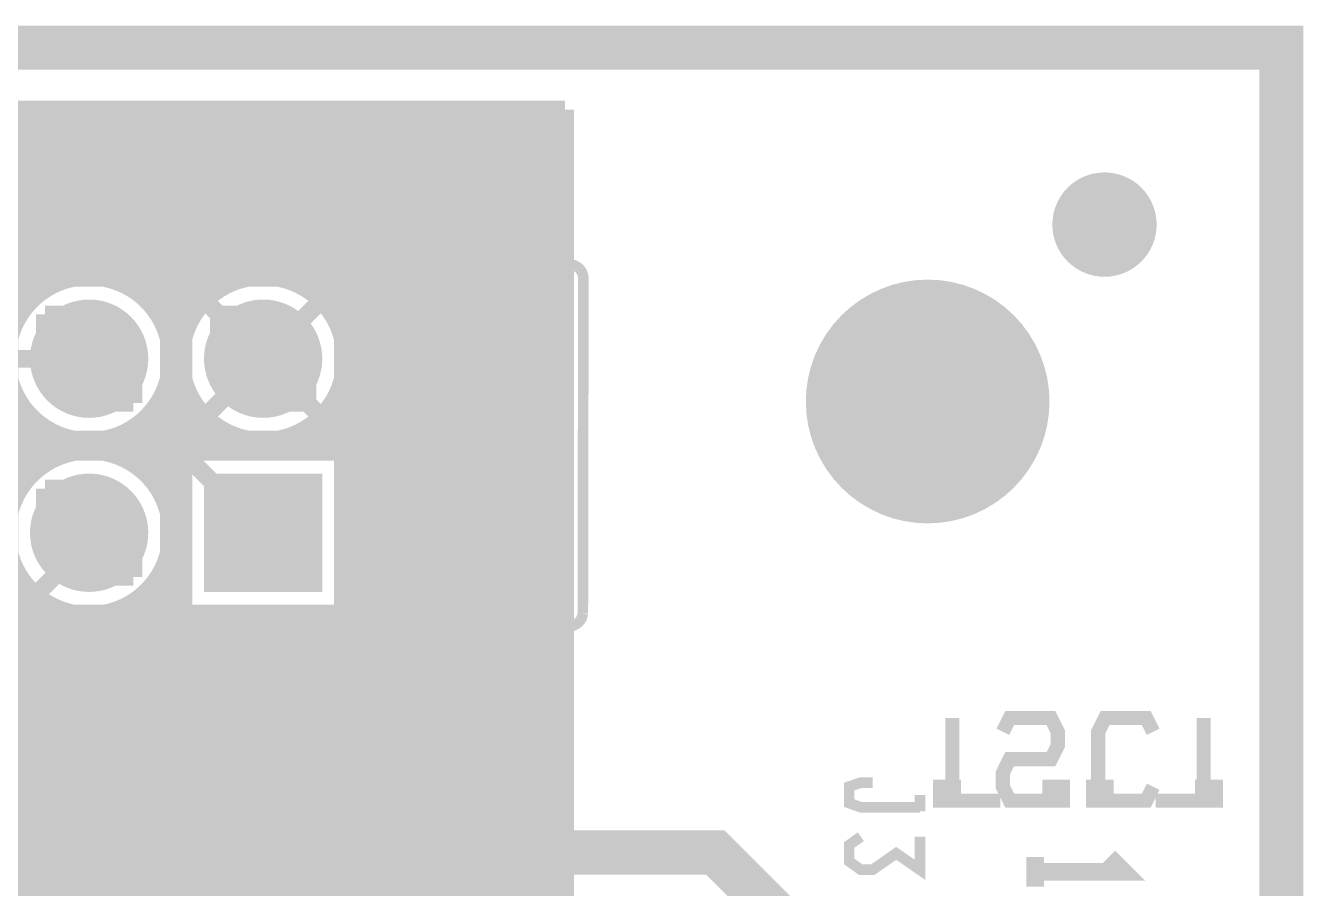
# Model space of a CAD drawing. Extents: x -5 to 112, y -62 to 71.
# Drawn here: x 93.72 to 112.08, y 59.05 to 71.44 of the extents above; entities that cross this region are included whole.
import ezdxf

# ---------------------------------------------------------------- set-up
doc = ezdxf.new("R2010")
doc.units = 0
doc.header["$MEASUREMENT"] = 0
doc.layers.get('0').update_dxf_attribs({"linetype": 'CONTINUOUS'})
for name, color, linetype in [('25-336-0_BOT', 7, 'CONTINUOUS'), ('25-336-0_DRD', 7, 'CONTINUOUS'), ('25-336-0_DRL', 2, 'CONTINUOUS'), ('25-336-0_IN1', 4, 'CONTINUOUS'), ('25-336-0_IN2', 3, 'CONTINUOUS'), ('25-336-0_SMB', 5, 'CONTINUOUS'), ('25-336-0_SMT', 10, 'CONTINUOUS'), ('25-336-0_SST', 9, 'CONTINUOUS'), ('25-336-0_TOP', 12, 'CONTINUOUS'), ('THRUHOLE_NPT', 13, 'CONTINUOUS'), ('THRUHOLE_TAP', 8, 'CONTINUOUS')]:
    doc.layers.add(name, color=color, linetype=linetype)

# ---------------------------------------------------------------- blocks, each defined once
blk = doc.blocks.new('ROUND_1')
at = {"const_width": 1.75006}
blk.add_lwpolyline([(-0.87503, 0, 1), (0.87503, 0, 1)], format="xyb", close=True, dxfattribs=at)
blk = doc.blocks.new('OBLONG_25')
at = {"const_width": 1.99898}
blk.add_lwpolyline([(0.50038, 0), (-0.50038, 0)], dxfattribs=at)
at = {"const_width": 0.99949}
for points in [[(-1.000124, 0, 1), (-0.000636, 0, 1)], [(0.000636, 0, 1), (1.000124, 0, 1)]]:
    blk.add_lwpolyline(points, format="xyb", close=True, dxfattribs=at)
blk = doc.blocks.new('ROUND_26')
at = {"const_width": 0.84963}
blk.add_lwpolyline([(-0.424814, 0, 1), (0.424814, 0, 1)], format="xyb", close=True, dxfattribs=at)
blk = doc.blocks.new('SQUARE_27')
blk.add_solid([(0.84963, 0.84963), (0.84963, -0.84963), (-0.84963, 0.84963), (-0.84963, -0.84963)])
blk = doc.blocks.new('ROUND_31')
at = {"const_width": 0.8001}
blk.add_lwpolyline([(-0.40005, 0, 1), (0.40005, 0, 1)], format="xyb", close=True, dxfattribs=at)
blk = doc.blocks.new('ROUND_76')
at = {"const_width": 0.59944}
blk.add_lwpolyline([(-0.29972, 0, 1), (0.29972, 0, 1)], format="xyb", close=True, dxfattribs=at)
blk = doc.blocks.new('ROUND_70')
at = {"const_width": 0.7493}
blk.add_lwpolyline([(-0.37465, 0, 1), (0.37465, 0, 1)], format="xyb", close=True, dxfattribs=at)
blk = doc.blocks.new('ROUND_59')
at = {"const_width": 0.50038}
blk.add_lwpolyline([(-0.25019, 0, 1), (0.25019, 0, 1)], format="xyb", close=True, dxfattribs=at)

msp = doc.modelspace()

# ---------------------------------------------------------------- linework, layer by layer
at = {"layer": '25-336-0_BOT'}
for points, const_width in [([(101.473, 70.231), (51.76012, 70.231)], 0.254), ([(101.473, 70.1802), (51.81092, 70.1802)], 0.254), ([(93.6498, 70.231), (93.6498, 67.30492)], 0.254), ([(93.8784, 70.231), (93.8784, 67.56146)], 0.254), ([(94.107, 70.231), (94.107, 67.71132)], 0.254), ([(94.3356, 70.231), (94.3356, 67.79514)], 0.254), ([(94.5642, 70.231), (94.5642, 67.83324)], 0.254), ([(94.7928, 70.231), (94.7928, 67.82308)], 0.254), ([(95.0214, 70.231), (95.0214, 67.76974)], 0.254), ([(95.25, 70.231), (95.25, 67.66052)], 0.254), ([(95.4786, 70.231), (95.4786, 67.48018)], 0.254), ([(95.7072, 70.231), (95.7072, 67.14744)], 0.254), ([(95.9358, 70.231), (95.9358, 56.80202)], 0.254), ([(96.1644, 70.231), (96.1644, 67.32524)], 0.254), ([(96.393, 70.231), (96.393, 67.57162)], 0.254), ([(96.6216, 70.231), (96.6216, 67.7164)], 0.254), ([(96.8502, 70.231), (96.8502, 67.80022)], 0.254), ([(97.0788, 70.231), (97.0788, 67.83324)], 0.254), ([(97.3074, 70.231), (97.3074, 67.82054)], 0.254), ([(97.536, 70.231), (97.536, 67.76466)], 0.254), ([(97.7646, 70.231), (97.7646, 67.6529)], 0.254), ([(97.9932, 70.231), (97.9932, 67.46494)], 0.254), ([(98.2218, 70.231), (98.2218, 67.11442)], 0.254), ([(98.4504, 70.231), (98.4504, 45.1104)], 0.254), ([(98.679, 70.231), (98.679, 45.339)], 0.254), ([(98.9076, 70.231), (98.9076, 45.5676)], 0.254), ([(99.1362, 70.231), (99.1362, 45.7962)], 0.254), ([(99.3648, 70.231), (99.3648, 46.0248)], 0.254), ([(99.5934, 70.231), (99.5934, 46.2534)], 0.254), ([(99.822, 70.231), (99.822, 46.482)], 0.254), ([(100.0506, 70.231), (100.0506, 46.7106)], 0.254), ([(100.2792, 70.231), (100.2792, 46.9392)], 0.254), ([(100.5078, 70.231), (100.5078, 47.1678)], 0.254), ([(100.7364, 70.231), (100.7364, 47.3964)], 0.254), ([(100.965, 70.231), (100.965, 47.625)], 0.254), ([(101.1936, 70.231), (101.1936, 47.8536)], 0.254), ([(101.4222, 70.231), (101.4222, 48.0822)], 0.254), ([(101.473, 70.231), (101.473, 56.2229)], 0.254), ([(101.473, 69.9516), (51.94808, 69.9516)], 0.254), ([(101.473, 69.723), (51.98872, 69.723)], 0.254), ([(101.473, 69.4944), (51.94808, 69.4944)], 0.254), ([(101.473, 69.2658), (60.71108, 69.2658)], 0.254), ([(101.473, 69.0372), (60.91936, 69.0372)], 0.254), ([(101.473, 68.8086), (60.99556, 68.8086)], 0.254), ([(101.473, 68.58), (60.99302, 68.58)], 0.254), ([(101.473, 68.3514), (60.9727, 68.3514)], 0.254), ([(101.473, 68.1228), (60.9727, 68.1228)], 0.254), ([(101.473, 67.8942), (60.9727, 67.8942)], 0.254), ([(94.02572, 67.6656), (87.58428, 67.6656)], 0.254), ([(96.52508, 67.6656), (95.24238, 67.6656)], 0.254), ([(101.473, 67.6656), (97.74428, 67.6656)], 0.254), ([(93.7514, 67.437), (87.8586, 67.437)], 0.254), ([(96.25076, 67.437), (95.5167, 67.437)], 0.254), ([(96.29902, 67.4878), (97.13468, 66.65468)], 0.254), ([(97.9678, 67.4878), (97.13468, 66.65468)], 0.254), ([(101.473, 67.437), (98.0186, 67.437)], 0.254), ([(96.09074, 67.2084), (95.67672, 67.2084)], 0.254), ([(101.473, 67.2084), (98.17608, 67.2084)], 0.254), ([(95.9993, 66.9798), (95.76816, 66.9798)], 0.254), ([(101.473, 66.9798), (98.27006, 66.9798)], 0.254), ([(95.95866, 66.7512), (95.81134, 66.7512)], 0.254), ([(101.473, 66.7512), (98.3107, 66.7512)], 0.254), ([(84.47532, 66.65468), (85.725, 65.405), (91.313, 65.405), (92.56268, 66.65468), (94.63532, 66.65468)], 0.254), ([(95.9612, 66.5226), (95.80626, 66.5226)], 0.254), ([(96.29902, 65.81902), (97.13468, 66.65468)], 0.254), ([(97.9678, 65.81902), (97.13468, 66.65468)], 0.254), ([(101.473, 66.5226), (98.30816, 66.5226)], 0.254), ([(95.7072, 66.16192), (95.7072, 64.64554)], 0.254), ([(96.00946, 66.294), (95.758, 66.294)], 0.254), ([(98.2218, 66.19494), (98.2218, 65.33388)], 0.254), ([(101.473, 66.294), (98.25736, 66.294)], 0.254), ([(93.6117, 66.0654), (92.61856, 66.0654)], 0.254), ([(93.6498, 66.00444), (93.6498, 64.80556)], 0.254), ([(96.11106, 66.0654), (95.6564, 66.0654)], 0.254), ([(96.1644, 65.98158), (96.1644, 65.33388)], 0.254), ([(101.473, 66.0654), (98.15576, 66.0654)], 0.254), ([(93.78188, 65.8368), (92.38996, 65.8368)], 0.254), ([(95.4786, 65.82918), (95.4786, 64.97828)], 0.254), ([(96.28378, 65.8368), (95.48622, 65.8368)], 0.254), ([(101.473, 65.8368), (97.98558, 65.8368)], 0.254), ([(97.9932, 65.84442), (97.9932, 65.33388)], 0.254), ([(94.08922, 65.6082), (92.16136, 65.6082)], 0.254), ([(93.8784, 65.7479), (93.8784, 65.05956)], 0.254), ([(94.107, 65.59804), (94.107, 65.20942)], 0.254), ([(96.58858, 65.6082), (95.17888, 65.6082)], 0.254), ([(95.25, 65.6463), (95.25, 65.16116)], 0.254), ([(96.393, 65.7352), (96.393, 65.33388)], 0.254), ([(96.6216, 65.59042), (96.6216, 65.33388)], 0.254), ([(101.473, 65.6082), (97.68078, 65.6082)], 0.254), ([(97.7646, 65.65646), (97.7646, 65.33388)], 0.254), ([(94.3356, 65.51168), (94.3356, 65.29578)], 0.254), ([(94.5642, 65.47612), (94.5642, 65.33134)], 0.254), ([(94.7928, 65.48374), (94.7928, 65.32372)], 0.254), ([(95.0214, 65.53962), (95.0214, 65.26784)], 0.254), ([(96.8502, 65.50914), (96.8502, 65.33388)], 0.254), ([(97.0788, 65.47612), (97.0788, 65.33388)], 0.254), ([(97.3074, 65.48628), (97.3074, 65.33388)], 0.254), ([(97.536, 65.5447), (97.536, 65.33388)], 0.254), ([(101.473, 65.3796), (91.93276, 65.3796)], 0.254), ([(95.95358, 65.33388), (95.95358, 62.97422)], 0.254), ([(98.31578, 65.33388), (95.95358, 65.33388)], 0.254), ([(98.31578, 65.33388), (98.31578, 62.97422)], 0.254), ([(94.00286, 65.151), (91.70416, 65.151)], 0.254), ([(95.95358, 65.151), (95.26524, 65.151)], 0.254), ([(101.473, 65.151), (98.31578, 65.151)], 0.254), ([(93.7387, 64.9224), (88.15578, 64.9224)], 0.254), ([(95.95358, 64.9224), (95.5294, 64.9224)], 0.254), ([(101.473, 64.9224), (98.31578, 64.9224)], 0.254), ([(95.95358, 64.6938), (95.68434, 64.6938)], 0.254), ([(101.473, 64.6938), (98.31578, 64.6938)], 0.254), ([(95.95358, 64.4652), (95.77324, 64.4652)], 0.254), ([(101.473, 64.4652), (98.31578, 64.4652)], 0.254), ([(95.95358, 64.2366), (95.81134, 64.2366)], 0.254), ([(101.473, 64.2366), (98.31578, 64.2366)], 0.254), ([(95.95358, 64.008), (95.80626, 64.008)], 0.254), ([(101.473, 64.008), (98.31578, 64.008)], 0.254), ([(95.95358, 63.7794), (95.75292, 63.7794)], 0.254), ([(101.473, 63.7794), (98.31578, 63.7794)], 0.254), ([(95.7072, 63.66256), (95.7072, 56.79948)], 0.254), ([(93.61932, 63.5508), (88.15578, 63.5508)], 0.254), ([(93.6498, 63.50254), (93.6498, 54.27472)], 0.254), ([(95.95358, 63.5508), (95.64878, 63.5508)], 0.254), ([(101.473, 63.5508), (98.31578, 63.5508)], 0.254), ([(93.79712, 63.3222), (88.15578, 63.3222)], 0.254), ([(93.8784, 63.24854), (93.8784, 54.21376)], 0.254), ([(95.95358, 63.3222), (95.47098, 63.3222)], 0.254), ([(95.4786, 63.32982), (95.4786, 56.76138)], 0.254), ([(101.473, 63.3222), (98.31578, 63.3222)], 0.254), ([(94.11716, 63.0936), (88.15578, 63.0936)], 0.254), ([(94.107, 63.09868), (94.107, 54.11216)], 0.254), ([(95.0214, 63.04026), (95.0214, 56.57596)], 0.254), ([(95.95358, 63.0936), (95.15094, 63.0936)], 0.254), ([(95.25, 63.14694), (95.25, 56.69026)], 0.254), ([(101.473, 63.0936), (98.31578, 63.0936)], 0.254), ([(101.473, 62.865), (62.2427, 62.865)], 0.254), ([(94.3356, 63.01232), (94.3356, 55.73522)], 0.254), ([(94.5642, 62.97676), (94.5642, 56.16448)], 0.254), ([(94.7928, 62.98438), (94.7928, 56.41086)], 0.254), ([(98.31578, 62.97422), (95.95358, 62.97422)], 0.254), ([(96.1644, 62.97422), (96.1644, 56.77408)], 0.254), ([(96.393, 62.97422), (96.393, 56.70804)], 0.254), ([(96.6216, 62.97422), (96.6216, 56.6039)], 0.254), ([(96.8502, 62.97422), (96.8502, 56.44896)], 0.254), ([(97.0788, 62.97422), (97.0788, 56.2229)], 0.254), ([(97.3074, 62.97422), (97.3074, 55.8546)], 0.254), ([(97.536, 62.97422), (97.536, 33.0962)], 0.254), ([(97.7646, 62.97422), (97.7646, 33.0962)], 0.254), ([(97.9932, 62.97422), (97.9932, 28.448)], 0.254), ([(98.2218, 62.97422), (98.2218, 28.448)], 0.254), ([(101.473, 62.6364), (62.2427, 62.6364)], 0.254), ([(101.473, 62.4078), (62.2427, 62.4078)], 0.254), ([(101.473, 62.1792), (62.2427, 62.1792)], 0.254), ([(101.473, 61.9506), (62.2427, 61.9506)], 0.254), ([(101.473, 61.722), (62.2427, 61.722)], 0.254), ([(101.473, 61.4934), (62.2427, 61.4934)], 0.254), ([(107.7595, 61.29782), (107.85856, 61.49594), (108.45038, 61.49594), (108.54944, 61.29782), (108.54944, 61.0997), (108.45038, 60.90412), (107.85856, 60.90412), (107.7595, 60.706), (107.7595, 60.50788), (107.85856, 60.30976), (108.45038, 60.30976), (108.54944, 60.50788)], 0.2032), ([(109.95406, 60.30976), (110.64494, 60.30976), (110.64494, 61.49594)], 0.2032), ([(101.473, 61.2648), (62.23762, 61.2648)], 0.254), ([(101.473, 61.0362), (62.1665, 61.0362)], 0.254), ([(101.473, 60.8076), (61.976, 60.8076)], 0.254), ([(101.473, 60.579), (61.7474, 60.579)], 0.254), ([(107.05592, 60.30976), (106.8578, 60.30976), (106.8578, 60.50788), (107.05592, 60.50788), (107.05592, 60.30976)], 0.2032), ([(109.25048, 60.30976), (109.0549, 60.30976), (109.0549, 60.50788), (109.25048, 60.50788), (109.25048, 60.30976)], 0.2032), ([(101.473, 60.3504), (61.5188, 60.3504)], 0.254), ([(101.473, 60.1218), (61.2902, 60.1218)], 0.254), ([(101.473, 59.8932), (61.0616, 59.8932)], 0.254), ([(101.473, 59.6646), (60.9727, 59.6646)], 0.254), ([(101.473, 59.436), (60.9727, 59.436)], 0.254), ([(101.473, 59.2074), (60.9727, 59.2074)], 0.254), ([(101.473, 58.9788), (60.9727, 58.9788)], 0.254)]:
    msp.add_lwpolyline(points, dxfattribs=dict(at, const_width=const_width))
at = {"layer": '25-336-0_BOT', "const_width": 0.254}
for points in [[(94.63532, 67.83578, 0.3020993), (93.54566, 67.11188)], [(95.81388, 66.65468, 0.4142136), (94.63532, 67.83324)], [(97.13468, 67.83578, 0.4142136), (95.95358, 66.65468)], [(98.31578, 66.65468, 0.4142136), (97.13468, 67.83578)], [(94.63532, 65.47358, 0.4142136), (95.81642, 66.65468)], [(95.95358, 66.65468, 0.4142136), (97.13468, 65.47358)], [(97.13468, 65.47358, 0.4142136), (98.31578, 66.65468)], [(93.54566, 66.19748, 0.3020994), (94.63532, 65.47358)], [(94.63532, 65.33388, 0.4142136), (93.45676, 64.15532)], [(95.81388, 64.15532, 0.4142136), (94.63532, 65.33388)], [(93.45422, 64.15532, 0.4142136), (94.63532, 62.97422)], [(94.63532, 62.97422, 0.4142136), (95.81642, 64.15532)]]:
    msp.add_lwpolyline(points, format="xyb", dxfattribs=at)
at = {"layer": '25-336-0_DRD'}
for points, const_width in [([(-5.08, 7.62), (-5.08, 71.12), (111.76, 71.12), (111.76, -5.08), (-5.08, -5.08), (-5.08, 7.62)], 0.635), ([(96.21012, 68.56984), (96.84512, 69.20484)], 0.254), ([(96.21012, 69.07784), (96.21012, 68.56984)], 0.254), ([(96.84512, 68.44284), (96.21012, 69.07784)], 0.254), ([(96.84512, 69.20484), (97.48012, 68.56984)], 0.254), ([(97.48012, 69.07784), (96.84512, 68.44284)], 0.254), ([(97.48012, 68.56984), (97.48012, 69.07784)], 0.254), ([(94.00032, 67.28968), (94.00032, 66.65468)], 0.254), ([(94.63532, 67.28968), (94.00032, 67.28968)], 0.254), ([(94.63532, 66.01968), (94.63532, 67.28968)], 0.254), ([(96.49968, 67.28968), (96.49968, 66.65468)], 0.254), ([(97.13468, 67.28968), (96.49968, 67.28968)], 0.254), ([(97.13468, 66.01968), (97.13468, 67.28968)], 0.254), ([(94.00032, 66.65468), (95.27032, 66.65468)], 0.254), ([(95.27032, 66.65468), (95.27032, 66.01968)], 0.254), ([(96.49968, 66.65468), (97.76968, 66.65468)], 0.254), ([(97.76968, 66.65468), (97.76968, 66.01968)], 0.254), ([(106.045, 66.675), (106.045, 65.405)], 0.254), ([(107.315, 66.675), (106.045, 66.675)], 0.254), ([(107.315, 66.675), (106.045, 65.405)], 0.254), ([(107.315, 65.405), (106.045, 66.675)], 0.254), ([(107.315, 65.405), (107.315, 66.675)], 0.254), ([(95.27032, 66.01968), (94.63532, 66.01968)], 0.254), ([(97.76968, 66.01968), (97.13468, 66.01968)], 0.254), ([(106.045, 65.405), (107.315, 65.405)], 0.254), ([(94.00032, 64.79032), (94.00032, 64.15532)], 0.254), ([(94.63532, 64.79032), (94.00032, 64.79032)], 0.254), ([(94.63532, 63.52032), (94.63532, 64.79032)], 0.254), ([(96.49968, 64.79032), (96.49968, 64.15532)], 0.254), ([(97.13468, 64.79032), (96.49968, 64.79032)], 0.254), ([(97.13468, 63.52032), (97.13468, 64.79032)], 0.254), ([(94.00032, 64.15532), (95.27032, 64.15532)], 0.254), ([(95.27032, 64.15532), (95.27032, 63.52032)], 0.254), ([(96.49968, 64.15532), (97.76968, 64.15532)], 0.254), ([(97.76968, 64.15532), (97.76968, 63.52032)], 0.254), ([(95.27032, 63.52032), (94.63532, 63.52032)], 0.254), ([(97.76968, 63.52032), (97.13468, 63.52032)], 0.254), ([(96.21012, 61.72962), (96.84512, 62.36462)], 0.254), ([(96.84512, 62.36462), (97.48012, 61.72962)], 0.254), ([(96.21012, 62.23762), (96.21012, 61.72962)], 0.254), ([(96.84512, 61.60262), (96.21012, 62.23762)], 0.254), ([(97.48012, 62.23762), (96.84512, 61.60262)], 0.254), ([(97.48012, 61.72962), (97.48012, 62.23762)], 0.254)]:
    msp.add_lwpolyline(points, dxfattribs=dict(at, const_width=const_width))
at = {"layer": '25-336-0_DRL', "const_width": 0.635}
msp.add_lwpolyline([(-5.08, 7.62), (-5.08, 71.12), (111.76, 71.12), (111.76, -5.08), (-5.08, -5.08), (-5.08, 7.62)], dxfattribs=at)
at = {"layer": '25-336-0_IN1', "const_width": 0.254}
for points in [[(99.441, 69.85), (51.97602, 69.85)], [(93.6752, 69.85), (93.6752, 67.34302)], [(93.9038, 69.85), (93.9038, 67.58178)], [(94.1324, 69.85), (94.1324, 67.72148)], [(94.361, 69.85), (94.361, 67.80276)], [(94.5896, 69.85), (94.5896, 67.83324)], [(94.8182, 69.85), (94.8182, 67.82054)], [(95.0468, 69.85), (95.0468, 67.75958)], [(95.2754, 69.85), (95.2754, 67.64528)], [(95.504, 69.85), (95.504, 67.45224)], [(95.7326, 69.85), (95.7326, 67.08648)], [(95.9612, 69.85), (95.9612, 66.78168)], [(96.1898, 69.85), (96.1898, 67.3608)], [(96.4184, 69.85), (96.4184, 67.59194)], [(96.647, 69.85), (96.647, 67.7291)], [(96.8756, 69.85), (96.8756, 67.8053)], [(97.1042, 69.85), (97.1042, 67.83324)], [(97.3328, 69.85), (97.3328, 67.818)], [(97.5614, 69.85), (97.5614, 67.7545)], [(97.79, 69.85), (97.79, 67.63512)], [(98.0186, 69.85), (98.0186, 67.437)], [(98.2472, 69.85), (98.2472, 67.04838)], [(98.4758, 69.85), (98.4758, 41.5798)], [(98.7044, 69.85), (98.7044, 41.8084)], [(98.933, 69.85), (98.933, 42.037)], [(99.1616, 69.85), (99.1616, 42.2656)], [(99.3902, 69.85), (99.3902, 42.4942)], [(99.441, 69.85), (99.441, 42.545)], [(99.441, 69.723), (51.98872, 69.723)], [(99.441, 69.4944), (51.94808, 69.4944)], [(99.441, 69.2658), (60.71108, 69.2658)], [(99.441, 69.0372), (60.91936, 69.0372)], [(99.441, 68.8086), (60.99556, 68.8086)], [(99.441, 68.58), (60.99302, 68.58)], [(99.441, 68.3514), (60.90412, 68.3514)], [(99.441, 68.1228), (60.67298, 68.1228)], [(99.441, 67.8942), (19.44878, 67.8942)], [(94.02572, 67.6656), (87.58428, 67.6656)], [(96.52508, 67.6656), (95.24238, 67.6656)], [(99.441, 67.6656), (97.74428, 67.6656)], [(93.7514, 67.437), (87.8586, 67.437)], [(96.25076, 67.437), (95.5167, 67.437)], [(96.29902, 67.4878), (97.13468, 66.65468)], [(97.9678, 67.4878), (97.13468, 66.65468)], [(99.441, 67.437), (98.0186, 67.437)], [(96.09074, 67.2084), (95.67672, 67.2084)], [(99.441, 67.2084), (98.17608, 67.2084)], [(95.9993, 66.9798), (95.76816, 66.9798)], [(99.441, 66.9798), (98.27006, 66.9798)], [(95.95866, 66.7512), (95.81134, 66.7512)], [(99.441, 66.7512), (98.3107, 66.7512)], [(95.9612, 66.5226), (95.80626, 66.5226)], [(95.9612, 66.52768), (95.9612, 56.80202)], [(96.29902, 65.81902), (97.13468, 66.65468)], [(97.9678, 65.81902), (97.13468, 66.65468)], [(99.441, 66.5226), (98.30816, 66.5226)], [(95.7326, 66.22288), (95.7326, 64.58712)], [(96.00946, 66.294), (95.758, 66.294)], [(98.2472, 66.26098), (98.2472, 65.33388)], [(99.441, 66.294), (98.25736, 66.294)], [(93.6117, 66.0654), (87.99576, 66.0654)], [(93.6752, 65.96634), (93.6752, 64.84112)], [(96.11106, 66.0654), (95.6564, 66.0654)], [(99.441, 66.0654), (98.15576, 66.0654)], [(93.78188, 65.8368), (87.82558, 65.8368)], [(96.28378, 65.8368), (95.48622, 65.8368)], [(95.504, 65.85712), (95.504, 64.95288)], [(96.1898, 65.94602), (96.1898, 65.33388)], [(99.441, 65.8368), (97.98558, 65.8368)], [(98.0186, 65.87236), (98.0186, 65.33388)], [(94.08922, 65.6082), (87.52078, 65.6082)], [(93.9038, 65.72758), (93.9038, 65.07988)], [(94.1324, 65.58534), (94.1324, 65.22212)], [(96.58858, 65.6082), (95.17888, 65.6082)], [(95.2754, 65.66408), (95.2754, 65.14592)], [(96.4184, 65.71742), (96.4184, 65.33388)], [(99.441, 65.6082), (97.68078, 65.6082)], [(97.79, 65.6717), (97.79, 65.33388)], [(94.361, 65.5066), (94.361, 65.3034)], [(94.5896, 65.47612), (94.5896, 65.33388)], [(94.8182, 65.48882), (94.8182, 65.32118)], [(95.0468, 65.54724), (95.0468, 65.26022)], [(96.647, 65.58026), (96.647, 65.33388)], [(96.8756, 65.50406), (96.8756, 65.33388)], [(97.1042, 65.47358), (97.1042, 65.33388)], [(97.3328, 65.49136), (97.3328, 65.33388)], [(97.5614, 65.55486), (97.5614, 65.33388)], [(99.441, 65.3796), (25.15108, 65.3796)], [(95.95358, 65.33388), (95.95358, 62.97422)], [(98.31578, 65.33388), (95.95358, 65.33388)], [(98.31578, 65.33388), (98.31578, 62.97422)], [(94.00286, 65.151), (88.15578, 65.151)], [(95.95358, 65.151), (95.26524, 65.151)], [(99.441, 65.151), (98.31578, 65.151)], [(93.7387, 64.9224), (88.15578, 64.9224)], [(95.95358, 64.9224), (95.5294, 64.9224)], [(99.441, 64.9224), (98.31578, 64.9224)], [(95.95358, 64.6938), (95.68434, 64.6938)], [(99.441, 64.6938), (98.31578, 64.6938)], [(95.95358, 64.4652), (95.77324, 64.4652)], [(99.441, 64.4652), (98.31578, 64.4652)], [(95.95358, 64.2366), (95.81134, 64.2366)], [(99.441, 64.2366), (98.31578, 64.2366)], [(95.95358, 64.008), (95.80626, 64.008)], [(99.441, 64.008), (98.31578, 64.008)], [(95.95358, 63.7794), (95.75292, 63.7794)], [(99.441, 63.7794), (98.31578, 63.7794)], [(95.7326, 63.72098), (95.7326, 56.80202)], [(93.61932, 63.5508), (88.15578, 63.5508)], [(93.6752, 63.46698), (93.6752, 54.26964)], [(95.95358, 63.5508), (95.64878, 63.5508)], [(99.441, 63.5508), (98.31578, 63.5508)], [(93.79712, 63.3222), (88.15578, 63.3222)], [(93.9038, 63.22822), (93.9038, 54.2036)], [(95.95358, 63.3222), (95.47098, 63.3222)], [(95.504, 63.35522), (95.504, 56.769)], [(99.441, 63.3222), (98.31578, 63.3222)], [(94.11716, 63.0936), (88.15578, 63.0936)], [(94.1324, 63.08598), (94.1324, 54.09692)], [(95.0468, 63.04788), (95.0468, 56.5912)], [(95.95358, 63.0936), (95.15094, 63.0936)], [(95.2754, 63.16218), (95.2754, 56.70042)], [(99.441, 63.0936), (98.31578, 63.0936)], [(99.441, 62.865), (55.92572, 62.865)], [(94.361, 63.0047), (94.361, 55.8038)], [(94.5896, 62.97422), (94.5896, 56.1975)], [(94.8182, 62.98692), (94.8182, 56.43118)], [(98.31578, 62.97422), (95.95358, 62.97422)], [(96.1898, 62.97422), (96.1898, 56.76646)], [(96.4184, 62.97422), (96.4184, 56.69788)], [(96.647, 62.97422), (96.647, 56.58866)], [(96.8756, 62.97422), (96.8756, 56.42864)], [(97.1042, 62.97422), (97.1042, 56.19242)], [(97.3328, 62.97422), (97.3328, 55.79364)], [(97.5614, 62.97422), (97.5614, 40.6654)], [(97.79, 62.97422), (97.79, 40.894)], [(98.0186, 62.97422), (98.0186, 41.1226)], [(98.2472, 62.97422), (98.2472, 41.3512)], [(99.441, 62.6364), (55.88508, 62.6364)], [(99.441, 62.4078), (55.74792, 62.4078)], [(99.441, 62.1792), (51.9557, 62.1792)], [(99.441, 61.9506), (51.98618, 61.9506)], [(99.441, 61.722), (51.93792, 61.722)], [(99.441, 61.4934), (51.78552, 61.4934)], [(99.441, 61.2648), (34.94532, 61.2648)], [(99.441, 61.0362), (34.96818, 61.0362)], [(99.441, 60.8076), (34.90976, 60.8076)], [(99.441, 60.579), (60.5663, 60.579)], [(99.441, 60.3504), (60.86856, 60.3504)], [(99.441, 60.1218), (60.98032, 60.1218)], [(99.441, 59.8932), (61.00318, 59.8932)], [(99.441, 59.6646), (60.94476, 59.6646)], [(99.441, 59.436), (60.77712, 59.436)], [(99.441, 59.2074), (31.3182, 59.2074)], [(99.441, 58.9788), (55.88508, 58.9788)]]:
    msp.add_lwpolyline(points, dxfattribs=at)
for points in [[(94.63532, 67.83578, 0.4142136), (93.45422, 66.65468)], [(95.81388, 66.65468, 0.4142136), (94.63532, 67.83324)], [(97.13468, 67.83578, 0.4142136), (95.95358, 66.65468)], [(98.31578, 66.65468, 0.4142136), (97.13468, 67.83578)], [(93.45422, 66.65468, 0.4142136), (94.63532, 65.47358)], [(94.63532, 65.47358, 0.4142136), (95.81642, 66.65468)], [(95.95358, 66.65468, 0.4142136), (97.13468, 65.47358)], [(97.13468, 65.47358, 0.4142136), (98.31578, 66.65468)], [(94.63532, 65.33388, 0.4142136), (93.45676, 64.15532)], [(95.81388, 64.15532, 0.4142136), (94.63532, 65.33388)], [(93.45422, 64.15532, 0.4142136), (94.63532, 62.97422)], [(94.63532, 62.97422, 0.4142136), (95.81642, 64.15532)]]:
    msp.add_lwpolyline(points, format="xyb", dxfattribs=at)
at = {"layer": '25-336-0_IN2', "const_width": 0.254}
for points in [[(99.441, 69.85), (51.97602, 69.85)], [(93.6752, 69.85), (93.6752, 67.34302)], [(93.9038, 69.85), (93.9038, 67.58178)], [(94.1324, 69.85), (94.1324, 67.72148)], [(94.361, 69.85), (94.361, 67.80276)], [(94.5896, 69.85), (94.5896, 67.83324)], [(94.8182, 69.85), (94.8182, 67.82054)], [(95.0468, 69.85), (95.0468, 67.75958)], [(95.2754, 69.85), (95.2754, 67.64528)], [(95.504, 69.85), (95.504, 67.45224)], [(95.7326, 69.85), (95.7326, 67.08648)], [(95.9612, 69.85), (95.9612, 66.78168)], [(96.1898, 69.85), (96.1898, 67.3608)], [(96.4184, 69.85), (96.4184, 67.59194)], [(96.647, 69.85), (96.647, 67.7291)], [(96.8756, 69.85), (96.8756, 67.8053)], [(97.1042, 69.85), (97.1042, 67.83324)], [(97.3328, 69.85), (97.3328, 67.818)], [(97.5614, 69.85), (97.5614, 67.7545)], [(97.79, 69.85), (97.79, 67.63512)], [(98.0186, 69.85), (98.0186, 67.437)], [(98.2472, 69.85), (98.2472, 67.04838)], [(98.4758, 69.85), (98.4758, 41.5798)], [(98.7044, 69.85), (98.7044, 41.8084)], [(98.933, 69.85), (98.933, 42.037)], [(99.1616, 69.85), (99.1616, 42.2656)], [(99.3902, 69.85), (99.3902, 42.4942)], [(99.441, 69.85), (99.441, 42.545)], [(99.441, 69.723), (51.98872, 69.723)], [(99.441, 69.4944), (51.94808, 69.4944)], [(99.441, 69.2658), (60.71108, 69.2658)], [(99.441, 69.0372), (60.91936, 69.0372)], [(99.441, 68.8086), (60.99556, 68.8086)], [(99.441, 68.58), (60.99302, 68.58)], [(99.441, 68.3514), (60.90412, 68.3514)], [(99.441, 68.1228), (60.67298, 68.1228)], [(99.441, 67.8942), (19.44878, 67.8942)], [(94.02572, 67.6656), (87.58428, 67.6656)], [(96.52508, 67.6656), (95.24238, 67.6656)], [(99.441, 67.6656), (97.74428, 67.6656)], [(93.7514, 67.437), (87.8586, 67.437)], [(96.25076, 67.437), (95.5167, 67.437)], [(96.29902, 67.4878), (97.13468, 66.65468)], [(97.9678, 67.4878), (97.13468, 66.65468)], [(99.441, 67.437), (98.0186, 67.437)], [(96.09074, 67.2084), (95.67672, 67.2084)], [(99.441, 67.2084), (98.17608, 67.2084)], [(95.9993, 66.9798), (95.76816, 66.9798)], [(99.441, 66.9798), (98.27006, 66.9798)], [(95.95866, 66.7512), (95.81134, 66.7512)], [(99.441, 66.7512), (98.3107, 66.7512)], [(95.9612, 66.5226), (95.80626, 66.5226)], [(95.9612, 66.52768), (95.9612, 56.80202)], [(96.29902, 65.81902), (97.13468, 66.65468)], [(97.9678, 65.81902), (97.13468, 66.65468)], [(99.441, 66.5226), (98.30816, 66.5226)], [(95.7326, 66.22288), (95.7326, 64.58712)], [(96.00946, 66.294), (95.758, 66.294)], [(98.2472, 66.26098), (98.2472, 65.33388)], [(99.441, 66.294), (98.25736, 66.294)], [(93.6117, 66.0654), (87.99576, 66.0654)], [(93.6752, 65.96634), (93.6752, 64.84112)], [(96.11106, 66.0654), (95.6564, 66.0654)], [(99.441, 66.0654), (98.15576, 66.0654)], [(93.78188, 65.8368), (87.82558, 65.8368)], [(96.28378, 65.8368), (95.48622, 65.8368)], [(95.504, 65.85712), (95.504, 64.95288)], [(96.1898, 65.94602), (96.1898, 65.33388)], [(99.441, 65.8368), (97.98558, 65.8368)], [(98.0186, 65.87236), (98.0186, 65.33388)], [(94.08922, 65.6082), (87.52078, 65.6082)], [(93.9038, 65.72758), (93.9038, 65.07988)], [(94.1324, 65.58534), (94.1324, 65.22212)], [(96.58858, 65.6082), (95.17888, 65.6082)], [(95.2754, 65.66408), (95.2754, 65.14592)], [(96.4184, 65.71742), (96.4184, 65.33388)], [(99.441, 65.6082), (97.68078, 65.6082)], [(97.79, 65.6717), (97.79, 65.33388)], [(94.361, 65.5066), (94.361, 65.3034)], [(94.5896, 65.47612), (94.5896, 65.33388)], [(94.8182, 65.48882), (94.8182, 65.32118)], [(95.0468, 65.54724), (95.0468, 65.26022)], [(96.647, 65.58026), (96.647, 65.33388)], [(96.8756, 65.50406), (96.8756, 65.33388)], [(97.1042, 65.47358), (97.1042, 65.33388)], [(97.3328, 65.49136), (97.3328, 65.33388)], [(97.5614, 65.55486), (97.5614, 65.33388)], [(99.441, 65.3796), (25.15108, 65.3796)], [(95.95358, 65.33388), (95.95358, 62.97422)], [(98.31578, 65.33388), (95.95358, 65.33388)], [(98.31578, 65.33388), (98.31578, 62.97422)], [(94.00286, 65.151), (88.15578, 65.151)], [(95.95358, 65.151), (95.26524, 65.151)], [(99.441, 65.151), (98.31578, 65.151)], [(93.7387, 64.9224), (88.15578, 64.9224)], [(95.95358, 64.9224), (95.5294, 64.9224)], [(99.441, 64.9224), (98.31578, 64.9224)], [(95.95358, 64.6938), (95.68434, 64.6938)], [(99.441, 64.6938), (98.31578, 64.6938)], [(95.95358, 64.4652), (95.77324, 64.4652)], [(99.441, 64.4652), (98.31578, 64.4652)], [(95.95358, 64.2366), (95.81134, 64.2366)], [(99.441, 64.2366), (98.31578, 64.2366)], [(95.95358, 64.008), (95.80626, 64.008)], [(99.441, 64.008), (98.31578, 64.008)], [(95.95358, 63.7794), (95.75292, 63.7794)], [(99.441, 63.7794), (98.31578, 63.7794)], [(95.7326, 63.72098), (95.7326, 56.80202)], [(93.61932, 63.5508), (88.15578, 63.5508)], [(93.6752, 63.46698), (93.6752, 54.26964)], [(95.95358, 63.5508), (95.64878, 63.5508)], [(99.441, 63.5508), (98.31578, 63.5508)], [(93.79712, 63.3222), (88.15578, 63.3222)], [(93.9038, 63.22822), (93.9038, 54.2036)], [(95.95358, 63.3222), (95.47098, 63.3222)], [(95.504, 63.35522), (95.504, 56.769)], [(99.441, 63.3222), (98.31578, 63.3222)], [(94.11716, 63.0936), (88.15578, 63.0936)], [(94.1324, 63.08598), (94.1324, 54.09692)], [(95.0468, 63.04788), (95.0468, 56.5912)], [(95.95358, 63.0936), (95.15094, 63.0936)], [(95.2754, 63.16218), (95.2754, 56.70042)], [(99.441, 63.0936), (98.31578, 63.0936)], [(99.441, 62.865), (55.92572, 62.865)], [(94.361, 63.0047), (94.361, 55.8038)], [(94.5896, 62.97422), (94.5896, 56.1975)], [(94.8182, 62.98692), (94.8182, 56.43118)], [(98.31578, 62.97422), (95.95358, 62.97422)], [(96.1898, 62.97422), (96.1898, 56.76646)], [(96.4184, 62.97422), (96.4184, 56.69788)], [(96.647, 62.97422), (96.647, 56.58866)], [(96.8756, 62.97422), (96.8756, 56.42864)], [(97.1042, 62.97422), (97.1042, 56.19242)], [(97.3328, 62.97422), (97.3328, 55.79364)], [(97.5614, 62.97422), (97.5614, 40.6654)], [(97.79, 62.97422), (97.79, 40.894)], [(98.0186, 62.97422), (98.0186, 41.1226)], [(98.2472, 62.97422), (98.2472, 41.3512)], [(99.441, 62.6364), (55.88508, 62.6364)], [(99.441, 62.4078), (55.74792, 62.4078)], [(99.441, 62.1792), (51.9557, 62.1792)], [(99.441, 61.9506), (51.98618, 61.9506)], [(99.441, 61.722), (51.93792, 61.722)], [(99.441, 61.4934), (51.78552, 61.4934)], [(99.441, 61.2648), (34.94532, 61.2648)], [(99.441, 61.0362), (34.96818, 61.0362)], [(99.441, 60.8076), (34.90976, 60.8076)], [(99.441, 60.579), (60.5663, 60.579)], [(99.441, 60.3504), (60.86856, 60.3504)], [(99.441, 60.1218), (60.98032, 60.1218)], [(99.441, 59.8932), (61.00318, 59.8932)], [(99.441, 59.6646), (60.94476, 59.6646)], [(99.441, 59.436), (60.77712, 59.436)], [(99.441, 59.2074), (25.13076, 59.2074)], [(99.441, 58.9788), (55.88508, 58.9788)]]:
    msp.add_lwpolyline(points, dxfattribs=at)
for points in [[(94.63532, 67.83578, 0.4142136), (93.45422, 66.65468)], [(95.81388, 66.65468, 0.4142136), (94.63532, 67.83324)], [(97.13468, 67.83578, 0.4142136), (95.95358, 66.65468)], [(98.31578, 66.65468, 0.4142136), (97.13468, 67.83578)], [(93.45422, 66.65468, 0.4142136), (94.63532, 65.47358)], [(94.63532, 65.47358, 0.4142136), (95.81642, 66.65468)], [(95.95358, 66.65468, 0.4142136), (97.13468, 65.47358)], [(97.13468, 65.47358, 0.4142136), (98.31578, 66.65468)], [(94.63532, 65.33388, 0.4142136), (93.45676, 64.15532)], [(95.81388, 64.15532, 0.4142136), (94.63532, 65.33388)], [(93.45422, 64.15532, 0.4142136), (94.63532, 62.97422)], [(94.63532, 62.97422, 0.4142136), (95.81642, 64.15532)]]:
    msp.add_lwpolyline(points, format="xyb", dxfattribs=at)
at = {"layer": '25-336-0_SST'}
for points, const_width in [([(98.27514, 62.43574), (98.27514, 61.0743), (98.87458, 61.0743), (98.87458, 62.43574), (92.89542, 62.43574), (92.89542, 68.37426), (98.87458, 68.37426), (98.87458, 69.7357), (98.27514, 69.7357), (94.77502, 69.7357), (94.77502, 68.37426)], 0.1524), ([(94.77502, 69.7357), (94.17558, 69.7357), (94.17558, 68.37426)], 0.1524), ([(98.27514, 68.37426), (98.27514, 69.7357)], 0.1524), ([(98.87458, 68.37426), (98.87458, 68.00596), (99.695, 68.00596)], 0.1524), ([(99.695, 67.60464), (99.695, 68.00596), (101.1555, 68.00596)], 0.1524), ([(101.53396, 62.80404), (101.1555, 62.80404), (101.1555, 68.00596), (101.53396, 68.00596)], 0.1524), ([(93.54058, 67.76466), (93.54058, 65.5447), (95.73006, 65.5447), (95.73006, 67.76466), (93.54058, 67.76466)], 0.1524), ([(100.88372, 63.20536), (100.88372, 67.60464), (99.695, 67.60464), (98.22942, 67.60464), (98.22942, 67.76466), (96.03994, 67.76466), (96.03994, 65.5447), (98.22942, 65.5447), (98.22942, 66.73596), (98.50882, 66.73596), (98.50882, 64.07404), (98.22942, 64.07404), (98.22942, 65.2653), (96.03994, 65.2653), (96.03994, 64.35598), (95.73006, 64.35598), (95.73006, 65.2653), (93.54058, 65.2653), (93.54058, 63.04534), (98.22942, 63.04534), (98.22942, 63.20536), (99.695, 63.20536), (100.88372, 63.20536)], 0.1524), ([(101.73462, 67.8053), (101.727, 62.992)], 0.1524), ([(98.22942, 66.73596), (98.22942, 67.60464)], 0.1524), ([(94.31782, 66.97218), (94.46768, 66.82232)], 0.1524), ([(94.80296, 66.82232), (94.95282, 66.97218), (94.31782, 66.97218), (94.31782, 66.33718), (94.46768, 66.48704), (94.80296, 66.48704), (94.80296, 66.82232), (94.46768, 66.82232), (94.46768, 66.48704)], 0.1524), ([(94.95282, 66.97218), (94.95282, 66.33718), (94.80296, 66.48704)], 0.1524), ([(97.30232, 66.82232), (97.45218, 66.97218), (97.45218, 66.33718), (97.30232, 66.48704), (97.30232, 66.82232), (96.96704, 66.82232), (96.81718, 66.97218), (96.81718, 66.33718), (96.96704, 66.48704), (96.96704, 66.82232)], 0.1524), ([(96.81718, 66.97218), (97.45218, 66.97218)], 0.1524), ([(97.30232, 66.48704), (96.96704, 66.48704)], 0.1524), ([(94.31782, 66.33718), (94.95282, 66.33718)], 0.1524), ([(96.81718, 66.33718), (97.45218, 66.33718)], 0.1524), ([(94.31782, 63.83782), (94.95282, 63.83782), (94.95282, 64.47282), (94.80296, 64.32296), (94.46768, 64.32296), (94.31782, 64.47282), (94.31782, 63.83782), (94.46768, 63.98768), (94.80296, 63.98768), (94.80296, 64.32296)], 0.1524), ([(97.30232, 64.32296), (97.45218, 64.47282), (97.45218, 63.83782), (97.30232, 63.98768), (97.30232, 64.32296), (96.96704, 64.32296), (96.81718, 64.47282), (96.81718, 63.83782), (96.96704, 63.98768), (96.96704, 64.32296)], 0.1524), ([(94.31782, 64.47282), (94.95282, 64.47282)], 0.1524), ([(96.03994, 63.04534), (96.03994, 63.754), (95.73006, 63.754), (95.73006, 64.35598)], 0.1524), ([(96.03994, 64.35598), (96.03994, 63.754)], 0.1524), ([(96.81718, 64.47282), (97.45218, 64.47282)], 0.1524), ([(94.46768, 63.98768), (94.46768, 64.32296)], 0.1524), ([(94.95282, 63.83782), (94.80296, 63.98768)], 0.1524), ([(97.30232, 63.98768), (96.96704, 63.98768)], 0.1524), ([(98.22942, 63.20536), (98.22942, 64.07404)], 0.1524), ([(96.81718, 63.83782), (97.45218, 63.83782)], 0.1524), ([(95.73006, 63.04534), (95.73006, 63.754)], 0.1524), ([(99.695, 63.20536), (99.695, 62.80404)], 0.1524), ([(98.87458, 62.43574), (98.87458, 62.80404), (99.695, 62.80404), (101.1555, 62.80404)], 0.1524), ([(94.17558, 62.43574), (94.17558, 61.0743), (94.77502, 61.0743), (98.27514, 61.0743)], 0.1524), ([(94.77502, 62.43574), (94.77502, 61.0743)], 0.1524), ([(99.58832, 61.61532), (99.58832, 62.0395)], 0.254), ([(99.58832, 61.82868), (100.85832, 61.82868), (100.6475, 62.0395)], 0.254), ([(105.89006, 60.56884), (105.71988, 60.56884), (105.55224, 60.51042), (105.55224, 60.2742), (105.71988, 60.21324), (106.56824, 60.21324)], 0.1524), ([(106.56824, 60.15482), (106.56824, 60.39104)], 0.1524), ([(96.647, 60.26658), (96.47682, 60.26658), (96.30918, 60.20562), (96.30918, 59.9694), (96.47682, 59.91098), (97.32518, 59.91098)], 0.1524), ([(97.32518, 59.85002), (97.32518, 60.08878)], 0.1524), ([(105.71988, 59.7916), (105.55224, 59.67222), (105.55224, 59.436), (105.71988, 59.31662), (105.89006, 59.31662), (106.22788, 59.55284), (106.56824, 59.31662), (106.56824, 59.7916)], 0.1524), ([(108.22432, 59.07532), (108.22432, 59.4995)], 0.254), ([(108.22432, 59.28868), (109.49432, 59.28868), (109.2835, 59.4995)], 0.254), ([(96.30918, 59.1312), (96.30918, 59.36742)], 0.1524), ([(96.30918, 59.25058), (97.32518, 59.25058), (97.155, 59.36742)], 0.1524)]:
    msp.add_lwpolyline(points, dxfattribs=dict(at, const_width=const_width))
at = {"layer": '25-336-0_SST', "const_width": 0.1524}
for points in [[(101.73462, 67.8053, 0.4142136), (101.53396, 68.00596)], [(101.5492, 62.8142, 0.3431078), (101.727, 62.992)]]:
    msp.add_lwpolyline(points, format="xyb", dxfattribs=at)
at = {"layer": '25-336-0_TOP'}
for points, const_width in [([(99.441, 69.85), (51.97602, 69.85)], 0.254), ([(93.6752, 69.85), (93.6752, 67.34302)], 0.254), ([(93.9038, 69.85), (93.9038, 67.58178)], 0.254), ([(94.1324, 69.85), (94.1324, 67.72148)], 0.254), ([(94.361, 69.85), (94.361, 67.80276)], 0.254), ([(94.5896, 69.85), (94.5896, 67.83324)], 0.254), ([(94.8182, 69.85), (94.8182, 67.82054)], 0.254), ([(95.0468, 69.85), (95.0468, 67.75958)], 0.254), ([(95.2754, 69.85), (95.2754, 67.64528)], 0.254), ([(95.504, 69.85), (95.504, 67.45224)], 0.254), ([(95.7326, 69.85), (95.7326, 67.08648)], 0.254), ([(95.9612, 69.85), (95.9612, 66.78168)], 0.254), ([(96.1898, 69.85), (96.1898, 67.3608)], 0.254), ([(96.4184, 69.85), (96.4184, 67.59194)], 0.254), ([(96.647, 69.85), (96.647, 67.7291)], 0.254), ([(96.8756, 69.85), (96.8756, 67.8053)], 0.254), ([(97.1042, 69.85), (97.1042, 67.83324)], 0.254), ([(97.3328, 69.85), (97.3328, 67.818)], 0.254), ([(97.5614, 69.85), (97.5614, 67.7545)], 0.254), ([(97.79, 69.85), (97.79, 67.63512)], 0.254), ([(98.0186, 69.85), (98.0186, 67.437)], 0.254), ([(98.2472, 69.85), (98.2472, 67.04838)], 0.254), ([(98.4758, 69.85), (98.4758, 60.2107)], 0.254), ([(98.7044, 69.85), (98.7044, 60.2107)], 0.254), ([(98.933, 69.85), (98.933, 60.2107)], 0.254), ([(99.1616, 69.85), (99.1616, 60.2107)], 0.254), ([(99.3902, 69.85), (99.3902, 60.2107)], 0.254), ([(99.441, 69.85), (99.441, 60.2107)], 0.254), ([(99.441, 69.6722), (51.98618, 69.6722)], 0.254), ([(99.441, 69.4436), (51.92776, 69.4436)], 0.254), ([(99.441, 69.215), (60.77712, 69.215)], 0.254), ([(99.441, 68.9864), (60.94476, 68.9864)], 0.254), ([(99.441, 68.7578), (61.00318, 68.7578)], 0.254), ([(99.441, 68.5292), (68.7578, 68.5292)], 0.254), ([(99.441, 68.3006), (68.7578, 68.3006)], 0.254), ([(99.441, 68.072), (68.7578, 68.072)], 0.254), ([(99.441, 67.8434), (68.7578, 67.8434)], 0.254), ([(93.94698, 67.6148), (87.66048, 67.6148)], 0.254), ([(96.44888, 67.6148), (95.32112, 67.6148)], 0.254), ([(99.441, 67.6148), (97.82048, 67.6148)], 0.254), ([(96.29902, 67.4878), (97.13468, 66.65468)], 0.254), ([(97.9678, 67.4878), (97.13468, 66.65468)], 0.254), ([(93.70822, 67.3862), (87.89924, 67.3862)], 0.254), ([(96.20758, 67.3862), (95.55988, 67.3862)], 0.254), ([(99.441, 67.3862), (98.05924, 67.3862)], 0.254), ([(96.06534, 67.1576), (95.70212, 67.1576)], 0.254), ([(99.441, 67.1576), (98.20148, 67.1576)], 0.254), ([(95.9866, 66.929), (95.78086, 66.929)], 0.254), ([(99.441, 66.929), (98.28276, 66.929)], 0.254), ([(95.95612, 66.7004), (95.81388, 66.7004)], 0.254), ([(99.441, 66.7004), (98.31324, 66.7004)], 0.254), ([(95.9612, 66.52768), (95.9612, 65.85458)], 0.254), ([(97.9678, 65.81902), (97.13468, 66.65468)], 0.254), ([(95.96882, 66.4718), (95.80118, 66.4718)], 0.254), ([(99.441, 66.4718), (98.30054, 66.4718)], 0.254), ([(95.7326, 66.22288), (95.7326, 65.8622)], 0.254), ([(96.02724, 66.2432), (95.74022, 66.2432)], 0.254), ([(99.441, 66.2432), (98.23958, 66.2432)], 0.254), ([(98.2472, 66.26098), (98.2472, 65.33388)], 0.254), ([(93.64218, 66.0146), (87.96528, 66.0146)], 0.254), ([(93.6752, 65.96634), (93.6752, 65.8622)], 0.254), ([(96.14154, 66.0146), (95.62592, 66.0146)], 0.254), ([(99.441, 66.0146), (98.12528, 66.0146)], 0.254), ([(93.75902, 65.8622), (88.22436, 65.8622)], 0.254), ([(95.885, 65.8622), (95.50908, 65.8622)], 0.254), ([(96.33458, 65.786), (96.13646, 65.786)], 0.254), ([(96.1898, 65.94602), (96.1898, 65.74536)], 0.254), ([(99.441, 65.786), (97.93224, 65.786)], 0.254), ([(98.0186, 65.87236), (98.0186, 65.33388)], 0.254), ([(96.20758, 65.72758), (96.60128, 65.33388)], 0.254), ([(96.4184, 65.71742), (96.4184, 65.51676)], 0.254), ([(97.79, 65.6717), (97.79, 65.33388)], 0.254), ([(86.97468, 64.15532), (88.22436, 65.405), (95.885, 65.405), (97.13468, 64.15532)], 0.254), ([(96.70034, 65.5574), (96.37776, 65.5574)], 0.254), ([(96.647, 65.58026), (96.647, 65.33388)], 0.254), ([(96.8756, 65.50406), (96.8756, 65.33388)], 0.254), ([(97.1042, 65.47358), (97.1042, 65.33388)], 0.254), ([(97.3328, 65.49136), (97.3328, 65.33388)], 0.254), ([(97.5614, 65.55486), (97.5614, 65.33388)], 0.254), ([(99.441, 65.5574), (97.56902, 65.5574)], 0.254), ([(98.31578, 65.33388), (96.60128, 65.33388)], 0.254), ([(99.441, 65.3288), (96.60636, 65.3288)], 0.254), ([(98.31578, 65.33388), (98.31578, 62.97422)], 0.254), ([(99.441, 65.1002), (98.31578, 65.1002)], 0.254), ([(93.69552, 64.8716), (88.33866, 64.8716)], 0.254), ([(93.75902, 64.9478), (88.41486, 64.9478)], 0.254), ([(93.6752, 64.9478), (93.6752, 64.84112)], 0.254), ([(95.6945, 64.9478), (95.50908, 64.9478)], 0.254), ([(95.7707, 64.8716), (95.57258, 64.8716)], 0.254), ([(95.6945, 64.9478), (95.95358, 64.68872)], 0.254), ([(95.7326, 64.9097), (95.7326, 64.58712)], 0.254), ([(99.441, 64.8716), (98.31578, 64.8716)], 0.254), ([(95.95358, 64.68872), (95.95358, 62.97422)], 0.254), ([(95.9612, 64.6811), (95.9612, 60.2107)], 0.254), ([(95.95358, 64.643), (95.7072, 64.643)], 0.254), ([(99.441, 64.643), (98.31578, 64.643)], 0.254), ([(95.95358, 64.4144), (95.78594, 64.4144)], 0.254), ([(99.441, 64.4144), (98.31578, 64.4144)], 0.254), ([(94.63532, 64.15532), (94.63532, 64.02832), (91.186, 60.579), (85.217, 60.579), (84.47532, 61.32068), (84.47532, 64.15532)], 0.254), ([(95.95358, 64.1858), (95.81388, 64.1858)], 0.254), ([(99.441, 64.1858), (98.31578, 64.1858)], 0.254), ([(95.95358, 63.9572), (95.79864, 63.9572)], 0.254), ([(99.441, 63.9572), (98.31578, 63.9572)], 0.254), ([(95.7326, 63.72098), (95.7326, 60.2107)], 0.254), ([(95.95358, 63.7286), (95.73514, 63.7286)], 0.254), ([(99.441, 63.7286), (98.31578, 63.7286)], 0.254), ([(95.95358, 63.5), (95.61576, 63.5)], 0.254), ([(99.441, 63.5), (98.31578, 63.5)], 0.254), ([(95.95358, 63.2714), (95.41764, 63.2714)], 0.254), ([(95.504, 63.35522), (95.504, 60.2107)], 0.254), ([(99.441, 63.2714), (98.31578, 63.2714)], 0.254), ([(94.28226, 63.02756), (91.51366, 60.25896)], 0.254), ([(95.95358, 63.0428), (95.03156, 63.0428)], 0.254), ([(95.0468, 63.04788), (95.0468, 60.2107)], 0.254), ([(95.2754, 63.16218), (95.2754, 60.2107)], 0.254), ([(99.441, 63.0428), (98.31578, 63.0428)], 0.254), ([(94.1324, 62.8777), (94.1324, 60.2107)], 0.254), ([(94.361, 63.0047), (94.361, 60.2107)], 0.254), ([(94.5896, 62.97422), (94.5896, 60.2107)], 0.254), ([(94.8182, 62.98692), (94.8182, 60.2107)], 0.254), ([(98.31578, 62.97422), (95.95358, 62.97422)], 0.254), ([(96.1898, 62.97422), (96.1898, 60.2107)], 0.254), ([(96.4184, 62.97422), (96.4184, 60.2107)], 0.254), ([(96.647, 62.97422), (96.647, 60.2107)], 0.254), ([(96.8756, 62.97422), (96.8756, 60.2107)], 0.254), ([(97.1042, 62.97422), (97.1042, 60.2107)], 0.254), ([(97.3328, 62.97422), (97.3328, 60.2107)], 0.254), ([(97.5614, 62.97422), (97.5614, 60.2107)], 0.254), ([(97.79, 62.97422), (97.79, 60.2107)], 0.254), ([(98.0186, 62.97422), (98.0186, 60.2107)], 0.254), ([(98.2472, 62.97422), (98.2472, 60.2107)], 0.254), ([(93.9038, 62.6491), (93.9038, 60.2107)], 0.254), ([(99.441, 62.8142), (94.06636, 62.8142)], 0.254), ([(99.441, 62.5856), (93.83776, 62.5856)], 0.254), ([(99.441, 62.357), (93.60916, 62.357)], 0.254), ([(93.6752, 62.4205), (93.6752, 60.2107)], 0.254), ([(99.441, 62.1284), (93.38056, 62.1284)], 0.254), ([(99.441, 61.8998), (93.15196, 61.8998)], 0.254), ([(99.441, 61.6712), (92.92336, 61.6712)], 0.254), ([(99.441, 61.4426), (92.69476, 61.4426)], 0.254), ([(107.72394, 60.30976), (107.03306, 60.30976), (107.03306, 61.49594)], 0.2032), ([(109.9185, 60.50788), (109.81944, 60.30976), (109.22762, 60.30976), (109.12856, 60.50788), (109.12856, 61.29782), (109.22762, 61.49594), (109.81944, 61.49594), (109.9185, 61.29782)], 0.2032), ([(99.441, 61.214), (92.46616, 61.214)], 0.254), ([(99.441, 60.9854), (92.23756, 60.9854)], 0.254), ([(99.441, 60.7568), (92.00896, 60.7568)], 0.254), ([(99.441, 60.5282), (91.78036, 60.5282)], 0.254), ([(108.42752, 60.30976), (108.6231, 60.30976), (108.6231, 60.50788), (108.42752, 60.50788), (108.42752, 60.30976)], 0.2032), ([(110.62208, 60.30976), (110.8202, 60.30976), (110.8202, 60.50788), (110.62208, 60.50788), (110.62208, 60.30976)], 0.2032), ([(99.441, 60.2996), (91.55176, 60.2996)], 0.254), ([(99.441, 60.2107), (91.45524, 60.2107)], 0.254), ([(56.388, 52.07), (56.388, 53.594), (59.309, 56.515), (80.264, 56.515), (83.312, 59.563), (103.632, 59.563), (106.172, 57.023), (106.172, 53.213), (105.41, 52.451), (105.41, 46.482), (104.394, 45.466), (99.822, 45.466), (98.16592, 43.80992), (98.16592, 40.64)], 0.635)]:
    msp.add_lwpolyline(points, dxfattribs=dict(at, const_width=const_width))
at = {"layer": '25-336-0_TOP', "const_width": 0.254}
for points in [[(94.63532, 67.83578, 0.4142136), (93.45422, 66.65468)], [(95.81388, 66.65468, 0.4142136), (94.63532, 67.83324)], [(97.13468, 67.83578, 0.4142136), (95.95358, 66.65468)], [(98.31578, 66.65468, 0.4142136), (97.13468, 67.83578)], [(93.45422, 66.65468, 0.1859013), (93.75931, 65.86246)], [(95.50908, 65.8622, 0.1862748), (95.81493, 66.65468)], [(95.95358, 66.65468, 0.4142136), (97.13468, 65.47358)], [(97.13468, 65.47358, 0.4142136), (98.31578, 66.65468)], [(96.20758, 65.72758, 0.1989124), (95.885, 65.8612)], [(93.75902, 64.9478, 0.1859012), (93.45383, 64.15532)], [(95.81388, 64.15532, 0.1862747), (95.5083, 64.94709)], [(94.63532, 62.97422, 0.4142136), (95.81642, 64.15532)], [(94.28226, 63.02756, 0.0759952), (94.63532, 62.97359)]]:
    msp.add_lwpolyline(points, format="xyb", dxfattribs=at)

# ---------------------------------------------------------------- block references
at = {"layer": '25-336-0_BOT'}
for name, p in [('OBLONG_25', (96.84512, 68.82384)), ('ROUND_1', (106.68, 66.04)), ('ROUND_26', (94.63532, 66.65468)), ('ROUND_26', (97.13468, 66.65468)), ('ROUND_26', (94.63532, 64.15532)), ('SQUARE_27', (97.13468, 64.15532)), ('OBLONG_25', (96.84512, 61.98362))]:
    msp.add_blockref(name, p, dxfattribs=at)
at = {"layer": '25-336-0_DRL'}
for name, p in [('ROUND_31', (96.84512, 68.82384)), ('ROUND_1', (106.68, 66.04)), ('ROUND_76', (94.63532, 66.65468)), ('ROUND_76', (97.13468, 66.65468)), ('ROUND_76', (94.63532, 64.15532)), ('ROUND_76', (97.13468, 64.15532)), ('ROUND_31', (96.84512, 61.98362))]:
    msp.add_blockref(name, p, dxfattribs=at)
at = {"layer": '25-336-0_IN1'}
for name, p in [('OBLONG_25', (96.84512, 68.82384)), ('ROUND_1', (106.68, 66.04)), ('ROUND_26', (94.63532, 66.65468)), ('ROUND_26', (97.13468, 66.65468)), ('ROUND_26', (94.63532, 64.15532)), ('SQUARE_27', (97.13468, 64.15532)), ('OBLONG_25', (96.84512, 61.98362))]:
    msp.add_blockref(name, p, dxfattribs=at)
at = {"layer": '25-336-0_IN2'}
for name, p in [('OBLONG_25', (96.84512, 68.82384)), ('ROUND_1', (106.68, 66.04)), ('ROUND_26', (94.63532, 66.65468)), ('ROUND_26', (97.13468, 66.65468)), ('ROUND_26', (94.63532, 64.15532)), ('SQUARE_27', (97.13468, 64.15532)), ('OBLONG_25', (96.84512, 61.98362))]:
    msp.add_blockref(name, p, dxfattribs=at)
at = {"layer": '25-336-0_SMB'}
for name, p in [('OBLONG_25', (96.84512, 68.82384)), ('ROUND_26', (94.63532, 66.65468)), ('ROUND_26', (97.13468, 66.65468)), ('ROUND_26', (94.63532, 64.15532)), ('SQUARE_27', (97.13468, 64.15532)), ('OBLONG_25', (96.84512, 61.98362))]:
    msp.add_blockref(name, p, dxfattribs=at)
at = {"layer": '25-336-0_SMT'}
for name, p in [('OBLONG_25', (96.84512, 68.82384)), ('ROUND_70', (109.22, 68.58)), ('ROUND_26', (94.63532, 66.65468)), ('ROUND_26', (97.13468, 66.65468)), ('ROUND_26', (94.63532, 64.15532)), ('SQUARE_27', (97.13468, 64.15532)), ('OBLONG_25', (96.84512, 61.98362))]:
    msp.add_blockref(name, p, dxfattribs=at)
at = {"layer": '25-336-0_TOP'}
for name, p in [('OBLONG_25', (96.84512, 68.82384)), ('ROUND_59', (109.22, 68.58)), ('ROUND_1', (106.68, 66.04)), ('ROUND_26', (94.63532, 66.65468)), ('ROUND_26', (97.13468, 66.65468)), ('ROUND_26', (94.63532, 64.15532)), ('SQUARE_27', (97.13468, 64.15532)), ('OBLONG_25', (96.84512, 61.98362))]:
    msp.add_blockref(name, p, dxfattribs=at)
at = {"layer": 'THRUHOLE_NPT'}
msp.add_blockref('ROUND_1', (106.68, 66.04), dxfattribs=at)
at = {"layer": 'THRUHOLE_TAP'}
for name, p in [('ROUND_31', (96.84512, 68.82384)), ('ROUND_76', (94.63532, 66.65468)), ('ROUND_76', (97.13468, 66.65468)), ('ROUND_76', (94.63532, 64.15532)), ('ROUND_76', (97.13468, 64.15532)), ('ROUND_31', (96.84512, 61.98362))]:
    msp.add_blockref(name, p, dxfattribs=at)

doc.saveas('drawing.dxf')
